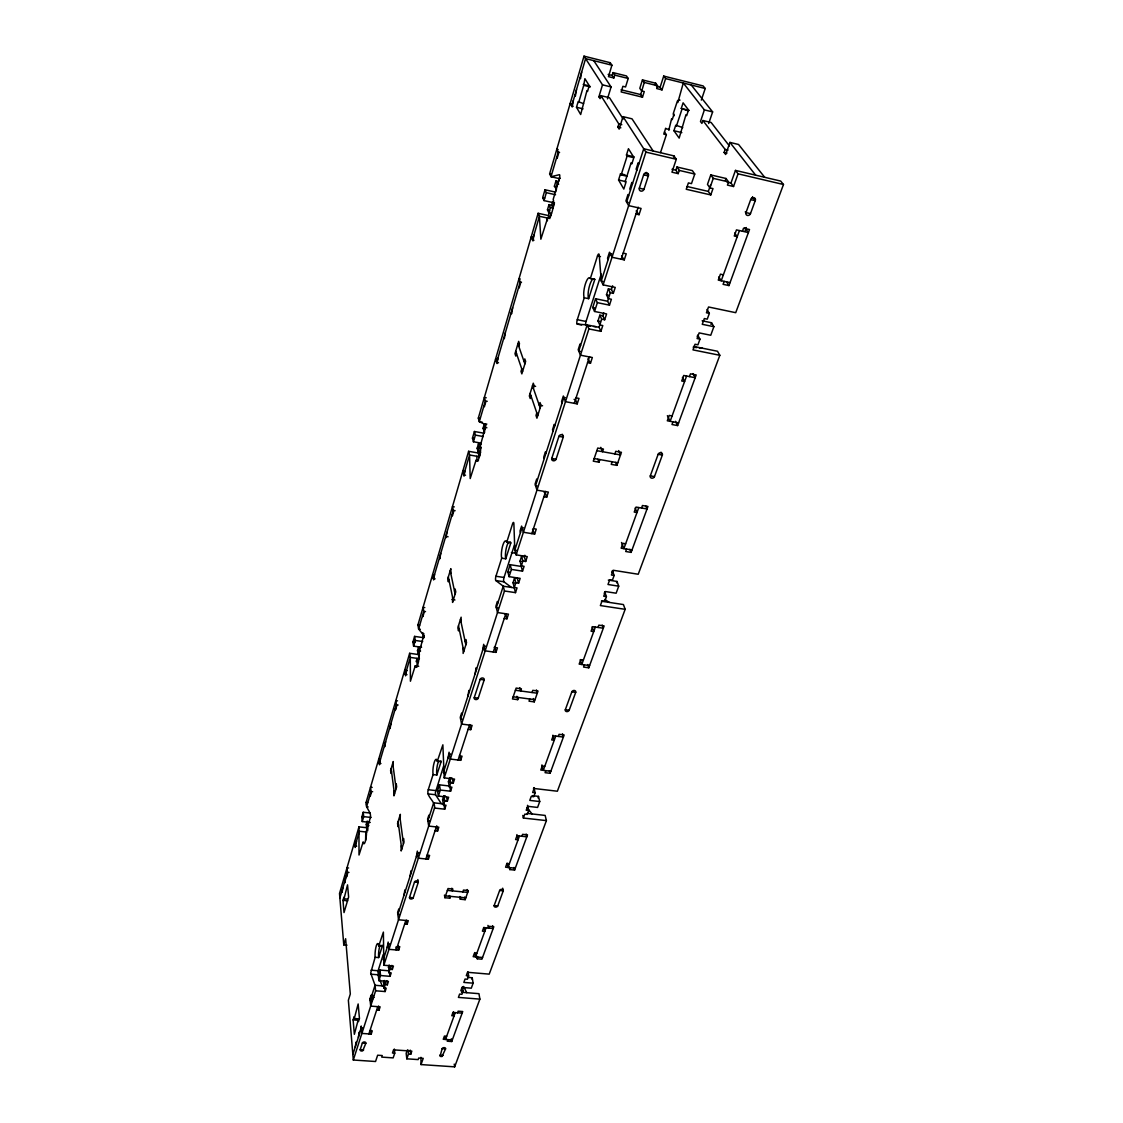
<?xml version="1.0" encoding="UTF-8"?>
<svg xmlns="http://www.w3.org/2000/svg" width="1123" height="1123" viewBox="0 0 1123 1123"><rect width="100%" height="100%" fill="white"/><g stroke="black" fill="none" stroke-linecap="round" stroke-linejoin="round"><path stroke-width="1.5" d="M417.068 666.795L417.11 658.359L416.128 661.686M365.593 840.327L365.789 831.961M443.599 766.111L435.373 792.684L435.542 794.705L441.297 803.661M367.754 830.725L367.432 827.805L358.967 826.893L339.511 893.473L343.778 944.892L346.993 945.173M370.253 822.415L362.252 821.545L361.803 817.165L363.234 812.266L370.155 813.038M358.967 826.893L359.009 855.024L363.178 841.843A7.468 1.474 -83.3 0 0 365.326 841.394A7.468 1.474 -83.3 0 0 366.421 830.908L370.197 818.134C372.232 812.406 365.115 808.209 366.098 802.426L409.642 653.305L418.682 654.569L419.37 658.668L410.302 657.418L409.642 653.305M421.574 647.255L413.601 646.146L412.927 642.061L414.584 636.39L423.947 637.738M407.003 674.67L405.319 674.446L410.302 657.418L410.414 681.24L415.243 665.799A7.959 1.727 -82 0 0 417.91 664.142A7.959 1.727 -82 0 0 419.005 653.095L423.764 635.365L418.612 629.034L417.91 624.978L468.614 451.306L478.3 453.004L479.268 456.682L469.554 454.983L468.614 451.306M481.36 443.178L473.429 441.76L472.46 438.124L474.411 431.499L484.139 433.239L484.546 431.85M465.54 475.226L463.729 474.903L469.554 454.983L470.2 478.552L476.026 460.262A8.675 2.021 -80.3 0 0 479.353 456.991A8.675 2.021 -80.3 0 0 480.447 445.34L486.006 424.789L479.296 421.701L478.314 418.121L538.114 213.286L548.529 215.574L549.891 218.578M554.523 202.926L544.023 200.596L542.69 197.634L544.992 189.759L555.464 192.117L556.432 188.818M559.605 178.683L551.014 176.732L549.624 173.868L584.002 56.15L610.224 62.706L611.923 65.19L608.469 76.631L613.86 77.964L614.73 75.115L613.018 72.602L612.161 75.438L613.86 77.964M339.89 897.951L347.4 872.276L348.972 872.431M362.252 821.545L363.698 816.646L363.234 812.266M413.601 646.146L415.257 640.461L414.584 636.39M473.429 441.76L475.38 435.106L474.411 431.499M544.023 200.596L546.34 192.679L544.992 189.759M344.017 898.779L347.54 884.854L348.621 897.038L344.017 912.578L342.978 900.351L343.891 897.263L344.017 898.779L347.161 899.088M590.333 86.92L583.735 85.306L584.901 78.68L589.238 85.643L587.511 91.468L586.964 90.57L580.675 114.518L576.492 107.275L578.163 101.603L583.595 103.681M578.682 102.488L583.735 85.306M367.811 828.844L366.744 828.732L366.266 824.338L367.109 821.517M418.205 654.611L417.517 650.512L418.626 646.764L419.314 650.863L418.205 654.611L419.483 654.793M423.933 635.267L423.231 637.639L422.795 632.628M479.268 456.682L480.574 452.302L478.145 451.867L477.163 448.217L478.454 443.824L480.883 444.259L481.206 443.164M484.631 432.088L483.016 428.368L484.336 423.918L486.849 424.087M550.27 217.272L551.421 213.37L548.81 212.794L547.462 209.819L548.993 204.611L551.604 205.186L552.979 208.162L550.354 207.587L548.993 204.611M556.461 189.31L554.397 186.25L555.955 180.971L558.58 181.561L559.661 177.925M366.744 828.732L367.698 825.489L367.221 821.11M478.145 451.867L479.437 447.473L478.454 443.824M484.027 431.976L485.347 427.512L484.336 423.918M548.81 212.794L550.354 207.587M555.801 189.169L557.373 183.863L555.955 180.971M367.432 827.805L367.797 826.584M419.16 652.926L419.441 652M420.886 647.087L421.097 646.385M423.666 637.682L423.947 636.741M478.3 453.004L478.945 450.828M548.529 215.574L549.68 211.686M551.604 205.186L552.656 201.607M552.979 208.162L554.229 203.909M391.534 771.641L391.001 773.41L390.607 770.406L393.261 761.534L393.134 766.307M448.919 579.707L448.302 581.77L447.726 579.019L450.828 568.631L450.786 573.46M516.524 353.605L515.78 356.061L514.98 353.689L518.658 341.364L519.472 343.722L518.728 346.193M343.778 944.892L345.631 938.716L350.306 993.995L348.369 1000.256L353.31 1060.014L375.545 1061.502L377.651 1055.213L382.241 1055.536L381.708 1057.108L393.148 1057.894L394.763 1053.163L394.299 1049.008M623.209 119.038L609.522 97.743L600.973 95.666L600.075 98.642L598.91 96.803L602.504 84.843L584.002 56.15M609.733 64.32L610.224 62.706M394.075 790.943L393.948 795.842L396.658 786.872L396.251 783.784L395.703 785.581M454.52 591.161L455.166 589.056L455.77 591.891L452.569 602.419L452.611 597.464M521.76 368.92L521.002 371.418L521.844 373.889L525.648 361.367L524.792 358.911L524.034 361.424M607.445 98.88L611.066 86.948L593.786 60.67M375.138 957.273L378.648 957.582L382.255 946.296L378.718 945.987A8.212 1.713 -84.2 0 0 376.317 945.748A8.212 1.713 -84.2 0 0 375.138 957.273L370.674 973.065L375.054 985.292L375.615 990.795L353.31 1060.014M433.071 774.575L436.833 775.024L441.072 761.745L437.282 761.296A8.745 2.049 -83 0 0 434.25 762.363A8.745 2.049 -83 0 0 433.071 774.575L428.256 789.736C425.673 796.726 435.71 800.952 434.517 808.041L383.855 965.247L393.443 966.061L392.32 969.486L389.934 969.289L388.811 972.715L391.211 972.911L390.088 976.336L380.543 975.536L378.886 980.646L388.418 981.432L387.323 984.815L384.936 984.618L383.841 988.001L386.214 988.184L385.119 991.553L375.615 990.795M383.21 954.578L377.861 971.465L378.886 977.501M613.018 72.602L626.437 75.929L628.192 78.456L625.567 86.962L622.886 86.303L621.159 91.946L642.496 97.182L644.265 91.567L641.612 90.907L639.801 88.338L642.44 79.915L655.706 83.2L657.587 85.755L656.688 88.563L661.994 89.882L665.616 78.596L663.707 76.083L660.099 87.327L661.994 89.882M398.539 824.829L397.977 826.626L397.556 823.384L400.335 814.329L400.209 819.397M459.125 628.726L458.465 630.859L457.847 627.841L461.132 617.187L461.104 622.324M531.025 396.012L530.238 398.553L529.34 395.928L533.271 383.196L534.183 385.793L533.383 388.347M653.151 150.973L632.01 118.827L623.026 116.652L619.152 129.117L617.875 127.081L618.843 123.993L600.973 95.666M401.29 845.787L401.164 850.981L404.027 841.857L403.578 838.502L403.003 840.327M463.167 648.153L463.139 653.432L466.522 642.651L465.863 639.534L465.189 641.696M536.794 412.899L535.994 415.468L536.92 418.205L540.977 405.263L540.037 402.553L539.222 405.15L542.563 405.768M642.496 97.182L640.7 94.585L644.265 82.442L642.44 79.915M354.278 1018.519L358.153 1003.976L359.444 1018.364L358.419 1021.565L358.251 1019.754L354.349 1034.311L353.127 1019.895L354.124 1016.722L354.278 1018.519L359.402 1018.898M633.218 157.543L627.111 156.111L626.452 155.016L628.445 148.713L633.891 157.473L631.856 163.846L631.168 162.723L625.146 181.659L625.806 182.796L623.812 189.071L618.562 179.989L620.514 173.784L625.076 174.837M627.252 176.297L621.173 174.893L627.111 156.111M378.718 945.987L383.392 932.104L383.855 965.247M437.282 761.296L442.869 744.816L444.231 777.888L454.548 779.109L453.229 783.152L450.66 782.857L449.733 777.663L448.428 781.706L449.34 786.9L451.909 787.195L450.59 791.224L440.314 790.045L439.444 784.837L449.677 786.03L450.59 791.224M497.868 607.95L496.324 607.711L503.244 586.192L504.466 590.979L515.499 592.649L514.222 587.862L503.244 586.192L495.819 580.535A2.836 0.73 -81.3 0 1 495.945 576.239L501.686 558.173A9.517 2.457 -81 0 1 502.851 545.202A9.517 2.457 -81 0 1 506.712 542.311L512.593 523.753A2.892 0.758 -80.7 0 1 513.885 523.627L514.811 550.158L516.117 554.846L527.263 556.615L525.676 561.486L522.897 561.037L521.577 556.334L524.343 556.783L525.676 561.486M581.63 324.982L577.25 324.098A3.172 0.87 -78.5 0 1 577.292 319.69L584.241 297.777A10.711 2.934 -78.2 0 1 585.378 283.979A10.711 2.934 -78.2 0 1 590.347 278.532L597.492 255.96A3.271 0.898 -77.8 0 1 599.205 254.949L601.254 281.003L603.121 284.863L615.25 287.418L613.312 293.356L610.294 292.724L608.399 288.836L611.417 289.467L613.312 293.356M655.214 84.787L655.706 83.2M501.686 558.173L505.743 558.819L510.797 542.971A9.517 2.485 -81 0 0 510.291 541.862M584.241 297.777L588.649 298.69L594.783 279.459A10.697 2.948 -78.1 0 0 594.46 278.953M511.484 587.455L503.904 581.784A2.822 0.744 -81.2 0 1 504.03 577.489L514.446 545.006M585.602 325.123A3.158 0.884 -78.5 0 1 586.052 321.473L601.254 274.04M376.682 1009.97L379.041 1010.153L380.121 1006.84L370.688 1006.11L369.972 998.768L371.025 995.441L373.847 995.666M352.861 1054.441L361.395 1027.868L363.136 1027.994M378.886 980.646L378.311 975.157L379.953 970.061L388.881 970.805M445.312 795.884L443.88 795.73L444.764 800.952L447.319 801.246L448.624 797.246L438.377 796.067L437.507 790.845L439.444 784.837M518.601 583.146L517.31 578.387L514.559 577.952L515.836 582.711L518.601 583.146L520.16 578.359L509.084 576.646L507.835 571.902L510.151 564.687L521.198 566.427L522.518 571.158L511.414 569.417L510.151 564.687M604.679 319.76L602.84 315.788L599.85 315.17L601.689 319.157L604.679 319.76L606.588 313.935L594.544 311.464L592.747 307.52L595.569 298.732L607.585 301.231L609.466 305.147L597.38 302.663L595.569 298.732M438.377 796.067L440.314 790.045M444.231 777.888L504.466 590.979M509.084 576.646L511.414 569.417M516.117 554.846L588.915 328.927L587.161 324.912L577.25 324.098M594.544 311.464L597.38 302.663M603.121 284.863L645.907 152.11L623.026 116.652M362.35 1043.042L360.104 1049.977L360.651 1050.791A2.092 1.376 -8.2 0 0 362.701 1050.861L365.831 1043.295A1.797 1.193 -8.2 0 0 364.484 1041.962A1.797 1.193 -8.2 0 0 362.35 1043.042L365.831 1043.295M409.516 897.431L414.499 882.06A1.923 1.39 -9.4 0 1 416.815 880.853A1.923 1.39 -9.4 0 1 418.219 882.425L413.222 897.796A1.909 1.376 -9.3 0 1 410.92 898.99A1.909 1.376 -9.3 0 1 409.516 897.431L413.222 897.796M474.243 697.664L480.167 679.373A2.092 1.656 -12.5 0 1 482.708 677.997A2.092 1.656 -12.5 0 1 484.181 679.92L478.23 698.183A2.078 1.628 -12.1 0 1 475.703 699.559A2.078 1.628 -12.1 0 1 474.243 697.664L478.23 698.183M551.758 458.423L558.917 436.342A2.302 1.993 -21.2 0 1 561.739 434.727A2.302 1.993 -21.2 0 1 563.255 437.128L556.067 459.195A2.288 1.965 -20 0 1 553.274 460.781A2.288 1.965 -20 0 1 551.758 458.423L556.067 459.195M648.097 173.742L648.35 174.107A1.979 1.797 -44.6 0 1 648.462 175.525L643.984 189.254A2.583 2.33 -43.2 0 1 640.868 191.107A2.583 2.33 -43.2 0 1 639.31 188.187L643.76 174.444A1.979 1.797 -44.7 0 1 644.728 173.265L645.388 172.984A3.032 2.737 -44.6 0 1 648.097 173.742M383.841 988.001L383.729 981.025M388.811 972.715L388.825 965.317M434.517 808.041L444.722 809.192L446.013 805.219L443.459 804.938L442.588 799.702L443.88 795.73M515.499 592.649L517.043 587.905L514.292 587.483L513.014 582.711L514.559 577.952M522.518 571.158L524.09 566.329L521.325 565.894L520.005 561.177L521.577 556.334M588.915 328.927L600.903 331.341L602.784 325.558L599.794 324.954L597.983 320.967L599.85 315.17M609.466 305.147L611.389 299.265L608.371 298.634L606.49 294.731L608.399 288.836M645.795 173.644L646.202 172.395L648.336 175.932L643.633 174.837M368.877 1033.918L377.763 1006.657M385.484 983.116L383.252 982.499M405.838 920.453L396.222 949.96L395.886 947.054M425.87 858.969L436.3 826.921M443.459 804.938L444.764 800.952M449.34 786.9L450.66 782.857M458.1 760.018L469.47 725.079M493.278 652L505.813 613.691M514.222 587.862L515.836 582.711M521.198 566.427L522.897 561.037M524.343 556.783L524.834 555.267M531.825 533.636L545.638 491.411M574.26 403.339L589.547 356.595M600.903 331.341L599.078 327.326L601.689 319.157M602.84 315.788L603.781 312.882M607.585 301.231L610.294 292.724M611.417 289.467L612.625 285.775M621.201 259.216L638.215 207.194M665.728 128.219L663.763 134.086L666.374 134.704L660.521 152.574M360.357 1031.082L361.227 1026.015L361.887 1033.413L371.208 1034.086L372.274 1030.858L369.944 1030.675M387.238 947.363L388.151 942.071L388.979 949.328L398.637 950.17L399.788 946.675L397.374 946.464M404.673 924.032L407.102 924.257L408.281 920.678L398.511 919.779L397.626 912.564L398.777 908.97L399.002 910.767M416.38 856.652L417.335 851.108L418.36 858.197L428.368 859.221L429.604 855.431L427.105 855.165M435.036 830.809L437.563 831.09L438.826 827.202L428.705 826.093L427.61 819.074L428.874 815.158L429.14 816.912M448.049 758.039L449.074 752.213L450.295 759.064L460.683 760.327L462.044 756.186L459.447 755.877M468.094 729.318L470.719 729.655L472.095 725.416L461.581 724.068L460.262 717.302L461.637 713.035L461.96 714.719M482.609 650.442L483.69 644.307L485.164 650.863L495.973 652.379L497.447 647.859L494.134 647.367M504.213 618.422L506.936 618.815L508.452 614.169L497.517 612.554L495.931 606.111L497.433 601.451L497.826 603.051M520.468 532.583L520.019 531.039L521.605 526.097L523.388 532.26L534.632 534.085L536.261 529.115L533.439 528.666M543.841 496.731L546.69 497.208L548.361 492.099L536.962 490.147L535.067 484.139L536.71 479.016L537.187 480.504M562.118 402.904L561.584 401.487L563.339 396.026L565.473 401.683L577.194 403.887L578.977 398.398L576.043 397.851M587.54 362.589L590.501 363.164L592.34 357.521L580.451 355.191L578.191 349.73L580.001 344.073L580.577 345.421M608.161 259.539L607.529 258.29L609.466 252.24L612.021 257.251L624.262 259.876L626.241 253.798L623.181 253.138M635.927 214.002L639.029 214.69L641.079 208.429L628.655 205.621L625.946 200.877L627.954 194.588L628.641 195.767M668.789 130.156L671.596 118.743L672.242 119.628L674.039 114.111M677.829 102.544L683.289 83.018L704.388 109.886L712.628 111.907L708.683 123.516M688.287 110.91L681.268 108.454L683.107 102.839L688.525 109.97L686.644 115.641L685.956 114.728L679.176 138.101L673.926 130.717L675.751 125.186L682.742 127.615M676.411 126.085L681.928 109.352M673.561 157.094L673.954 155.886L643.732 148.755L626.62 202.056L628.164 202.407M673.954 155.886L676.271 159.269L671.961 172.184L678.18 173.63L679.261 170.415L676.944 167.004L675.878 170.205L678.18 173.63M701.328 100.101L705.216 88.492L703.138 85.938L663.707 76.083M704.388 109.886L700.471 121.523L701.903 123.404L702.886 120.498L711.14 122.505L729.445 145.976M450.379 896.365L449.762 898.189L444.89 897.712L448.007 888.546L452.892 889.037L452.26 890.876L451.825 888.195M676.944 167.004L692.372 170.612L694.758 174.037L691.487 183.625L688.399 182.909L686.237 189.268L710.775 194.925L712.993 188.594L709.933 187.892L707.476 184.425L710.775 174.921L726.02 178.487L728.56 181.926L727.437 185.098L733.53 186.516L738.05 173.812L735.453 170.401L730.961 183.063L733.53 186.516M519.837 687.655L520.665 690.982L521.409 688.792L516.145 688.076L512.453 698.955L517.703 699.657L518.433 697.495M600.805 447.333L602.546 451.713L603.444 449.074L597.745 448.049L593.281 461.174L598.966 462.185L599.85 459.574M407.256 1050.159L406.161 1053.29L406.807 1058.821L418.149 1059.593L418.711 1058.034L423.231 1058.343L421.013 1064.576L454.647 1066.85L479.886 999.119L478.959 993.673L461.581 992.269M462.83 891.915L463.462 890.076L468.333 890.553L465.147 899.677L460.29 899.2L460.921 897.389M529.789 699.011L529.031 701.173L534.253 701.861L538.029 691.038L532.793 690.336L532.035 692.512M612.133 461.764L611.235 464.361L616.878 465.357L621.426 452.316L615.769 451.292L614.857 453.917M710.775 194.925L708.332 191.415L710.522 185.127M406.807 1058.821L408.449 1054.118L407.958 1049.963M709.933 187.892L713.245 178.36L710.775 174.921M764.693 177.294L738.569 144.488L729.922 142.41L725.697 154.525L724.11 152.447L725.149 149.443L702.886 120.498M408.449 1054.118L410.723 1054.272L411.832 1051.128L393.541 1049.851L392.474 1053.009L394.763 1053.163M725.388 180.27L726.02 178.487M420.943 1057.305L421.013 1064.576M533.467 788.837L533.832 787.855M604.244 593.365L604.553 592.495M611.895 572.239L612.316 571.06M697.215 336.577L697.72 335.159L699.98 339.16L697.93 344.831L695.039 344.242L692.989 349.885L719.829 355.289L638.229 574.246L613.158 570.259L611.431 575.018L614.127 575.453L612.4 580.198L609.705 579.763L607.992 584.493L618.717 586.178L616.134 593.211L605.437 591.554L603.739 596.243L606.42 596.65L604.721 601.324L602.054 600.903L600.37 605.564L625.16 609.326L557.373 791.224L534.099 788.486L532.653 792.459L535.152 792.754L533.72 796.726L531.221 796.432L529.789 800.39L539.742 801.541L537.58 807.437L527.642 806.3L526.224 810.23L528.708 810.511L527.291 814.414L524.806 814.133L523.388 818.035L546.41 820.618L489.207 974.132L467.505 972.293L466.284 975.676L468.614 975.873L467.94 971.802M442.013 1056.42L445.55 1048.91A1.769 1.165 -10.2 0 0 444.287 1047.619A1.769 1.165 -10.2 0 0 442.153 1048.671L440.062 1056.224A2.049 1.348 -10.1 0 0 442.013 1056.406M455.25 1012.637L445.508 1039.449L445.087 1036.529M462.479 986.864L463.139 990.949L461.932 994.276L459.616 994.094L458.409 997.406L479.886 999.119M468.614 975.873L467.393 979.242L465.062 979.045L463.841 982.414L473.12 983.172L472.221 977.754L467.589 977.361M486.062 927.865L475.52 956.866L474.776 952.557M494.148 905.601L499.637 890.497A1.895 1.348 -12 0 1 501.939 889.304A1.895 1.348 -12 0 1 503.244 890.862L497.742 905.938A1.881 1.334 -11.8 0 1 495.454 907.117A1.881 1.334 -11.8 0 1 494.148 905.601L497.742 905.938M519.444 835.989L508.003 867.461L507.133 863.25M555.745 736.084L543.293 770.35L541.932 764.903M565.318 709.736L571.832 691.838A2.064 1.6 -16.1 0 1 574.358 690.477A2.064 1.6 -16.1 0 1 575.706 692.358L569.179 710.241A2.049 1.586 -15.7 0 1 566.666 711.589A2.049 1.586 -15.7 0 1 565.318 709.736L569.179 710.241M595.372 627.041L581.77 664.493L580.268 659.594M638.79 507.554L623.869 548.642L621.524 542.493M650.301 475.871L658.134 454.31A2.274 1.923 -25.8 0 1 660.956 452.737A2.274 1.923 -25.8 0 1 662.331 455.082L654.47 476.601A2.26 1.895 -24.7 0 1 651.691 478.159A2.26 1.895 -24.7 0 1 650.301 475.871L654.47 476.601M686.588 376.037L670.136 421.322L667.385 415.65M707.027 309.471L709.357 313.387L707.251 319.157L704.346 318.553L702.254 324.308L713.877 326.695L710.747 335.258L699.152 332.885L697.088 338.57L699.98 339.16M739.453 230.566L721.219 280.736L718.804 276.946M754.937 198.364L755.302 198.869A1.965 1.699 -44 0 1 755.372 200.259L750.487 213.609A2.555 2.218 -43 0 1 747.385 215.419A2.555 2.218 -43 0 1 745.981 212.584L750.838 199.22A1.965 1.699 -44.1 0 1 751.82 198.069L752.256 197.873A3.004 2.597 -44 0 1 754.909 198.378M752.157 198.266L752.592 197.058M447.782 1039.617L447.207 1041.203L451.727 1041.526L462.732 1011.528L458.142 1011.177L457.552 1012.806M487.929 925.408L488.435 928.089L489.081 926.321L493.811 926.756L481.921 959.196L477.233 958.789L477.865 957.077M521.9 836.27L522.602 834.347L527.515 834.88L514.601 870.072L509.758 869.567L510.432 867.714M545.82 770.659L545.076 772.68L550.102 773.284L564.153 734.975L559.057 734.33L558.299 736.421M584.381 664.858L583.567 667.062L588.789 667.792L604.132 625.946L598.854 625.16L598.012 627.434M626.578 549.077L625.693 551.505L631.112 552.39L647.957 506.459L642.454 505.518L641.542 508.017M672.958 421.855L671.989 424.522L677.618 425.575L696.19 374.956L690.463 373.833L689.452 376.598M724.167 281.368L723.086 284.33L728.967 285.579L749.518 229.513L743.552 228.166L742.429 231.24M471.758 979.003L472.221 977.754M537.945 797.849L538.493 796.375L532.288 795.66M616.527 582.781L617.018 581.461L608.329 580.1M710.957 324.35L711.547 322.75L702.142 320.799M745.125 230.833L746.332 227.548M473.12 983.172L471.295 988.184L462.03 987.426L460.823 990.767L463.139 990.949M735.453 170.401L780.682 181.07L783.489 184.509L735.719 312.685L708.529 306.986L706.437 312.784L709.357 313.387M558.945 178.543L559.998 178.29M442.153 1048.671L445.55 1048.91M360.188 1049.696L363.67 1049.935M439.781 1055.213L443.164 1055.452M452.302 1039.94L443.248 1039.28L444.399 1036.094L446.673 1036.262M353.127 1019.895L358.223 1020.274M462.129 1013.157L452.962 1012.455L451.783 1015.711L454.071 1015.88L453.453 1011.781M374.043 997.505L371.208 997.28L371.025 995.441M369.972 998.768L372.78 998.979M372.345 1000.761L370.141 1000.593L375.054 985.292L384.515 986.064L385.119 991.553M388.207 967.24L390.285 967.408M371.053 970.174L378.03 970.749M370.815 974.188L377.805 974.764M378.311 975.157L380.093 975.311M587.891 326.021L590.389 326.246M593.548 326.512L596.102 326.723M385.049 959.926L383.252 959.772L388.361 943.881L390.172 944.036M482.553 957.484L473.176 956.67L474.425 953.216L476.77 953.427M399.676 914.529L397.837 914.361L417.588 852.862L419.469 853.059M342.978 900.351L347.681 900.786M445.494 895.887L465.764 897.853M414.499 882.06L418.219 882.425L417.826 879.576M499.637 890.497L503.244 890.862L502.711 888.195M447.361 890.385L467.673 892.378L467.168 889.542M348.579 867.981L347.007 867.826L347.54 873.764L346.628 876.881L346.488 875.393M509.365 863.727L506.936 863.475L505.575 867.209L515.289 868.219M693.172 347.204L696.92 347.611M699.194 347.849L702.254 348.172M356.651 841.787L354.671 841.59L355.247 847.472L356.033 842.797M356.679 846.166L355.093 845.998L359.402 831.273L366.842 832.073M366.266 824.338L367.726 824.507M367.698 825.489L368.891 825.616M429.786 821.025L427.891 820.815L433.675 802.805L443.838 803.956L444.722 809.192M363.698 816.646L371.18 817.46M361.803 817.165L363.403 817.333M366.098 802.426L367.712 802.608M368.19 806.96L366.575 806.777L371.039 791.547L372.654 791.729M442.588 799.702L444.175 799.885M527.15 813.389L545.146 815.424L546.41 820.618M428.256 789.736L435.752 790.592M437.507 790.845L439.43 791.069M372.162 787.405L370.548 787.209L371.208 793.006L370.225 796.347L370.057 794.887M428.074 793.891L435.57 794.761M448.428 781.706L450.828 781.987M380.936 763.528L379.293 763.331L396.433 704.809L398.104 705.033M445.269 772.933L443.346 772.694L449.368 753.912L450.674 754.08M449.902 777.678L451.979 777.93M380.402 759.246L378.774 759.05L379.476 764.777L380.304 759.906M544.767 766.293L542.255 765.984L540.781 770.041L550.846 771.262M461.904 719.155L460.598 718.987L484.055 645.936L485.403 646.118M397.5 700.836L395.829 700.612L396.63 706.213L395.577 709.806L395.38 708.402M513.169 696.793L534.983 699.699M480.167 679.373L484.181 679.92M571.832 691.838L575.706 692.358M407.2 670.656L404.673 670.305L405.529 675.835L406.4 670.754M515.387 690.266L537.257 693.214L536.387 689.901M415.243 665.799L418.711 666.276M417.517 650.512L420.592 651.045M415.257 640.461L422.683 641.514M589.603 665.588L579.159 664.114L580.759 659.678L583.384 660.057M412.927 642.061L415.201 642.37M420.325 629.287L418.612 629.034L423.778 611.361L425.519 611.614M422.515 633.569L423.933 633.779M417.91 624.978L419.623 625.23M504.873 613.846L505.715 613.972L506.936 618.815M424.789 607.599L423.062 607.346L424.017 612.709L422.894 616.583L422.641 615.236M451.979 599.556L454.941 599.991M434.348 574.906L432.608 574.639L433.632 579.917L434.545 574.597M601.409 601.198L623.433 604.567L625.16 609.326M435.12 578.85L433.38 578.584L453.341 510.389L455.124 510.684M495.945 576.239L504.03 577.489M513.014 582.711L514.91 583.005M495.819 580.535L503.904 581.784M507.835 571.902L509.898 572.225M520.005 561.177L521.563 561.416M448.091 536.766L445.733 536.387L445.999 537.678L446.94 532.274M516.903 550.495L514.811 550.158L522.055 527.628L523.458 527.852M511.442 552.586L516.622 553.4M506.712 542.311L510.797 542.971M631.996 549.961L621.145 548.192L622.914 543.335L625.637 543.771M532.541 529.34L534.632 534.085M454.268 506.894L452.471 506.599L453.622 511.667L452.401 515.864L452.106 514.587M464.613 471.506L462.816 471.197L464.038 476.152L464.992 470.579M536.962 485.88L535.545 485.641L563.858 397.444L565.332 397.71M544.164 492.506L545.216 492.674L546.69 497.208M476.026 460.262L478.496 460.697M479.437 447.473L481.262 447.796M477.163 448.217L478.988 448.54M475.38 435.106L483.325 436.538M594.151 458.549L617.762 462.76M472.46 438.124L474.285 438.461M485.347 427.512L486.877 427.793M483.016 428.368L484.687 428.663M596.832 450.674L620.5 454.941L618.689 450.562M478.314 418.121L480.153 418.458M482.371 422.262L479.296 421.701L485.375 400.953L487.228 401.304M558.917 436.342L563.255 437.128L562.216 434.222M658.134 454.31L662.331 455.082L660.998 452.176M486.203 397.767L484.35 397.43L485.712 402.146L484.378 406.694L484.041 405.515M678.601 422.908L667.301 420.788L669.238 415.426L672.073 415.959M535.601 386.34L532.484 385.751L540.163 407.86M574.078 399.367L575.523 399.634L577.194 403.887M497.447 359.346L495.58 358.981L497.026 363.557L498.036 357.718M498.542 362.771L496.661 362.406L520.216 281.943L521.493 282.21M587.834 358.869L590.501 363.164M580.423 351.415L578.752 351.092L587.161 324.912L599.078 327.326M597.983 320.967L600.215 321.417M577.292 319.69L586.052 321.473M693.649 346.431L717.499 351.246L719.829 355.289M592.747 307.52L594.993 307.983M606.49 294.731L608.189 295.082M520.286 279.009L519.008 278.743L520.623 283.024L519.163 287.979L518.756 286.898M590.347 278.532L594.783 279.459M602.77 281.326L601.254 281.003L610.098 253.489L611.628 253.812M533.972 240.238L532.513 239.929L539.433 216.276L538.114 213.286M730.048 282.631L718.271 280.104L720.419 274.166L723.366 274.812M597.492 255.96L600.468 256.606M621.524 255.946L624.262 259.876M532.695 237.164L531.235 236.855L532.948 240.954L534.015 234.791M549.231 218.423L539.433 216.276L540.851 239.213L547.926 217.174A9.728 2.344 -78 0 0 552.123 211.671A9.728 2.344 -78 0 0 553.19 199.375L559.338 178.557A2.962 0.716 -77.7 0 0 559.408 174.683L551.014 176.732L558.243 152.04L559.577 152.349M547.462 209.819L549.737 210.324M546.34 192.679L555.548 194.742M542.69 197.634L544.641 198.083M554.397 186.25L556.362 186.699M636.165 210.927L639.029 214.69M549.624 173.868L550.944 174.163M557.373 183.863L558.692 184.158M618.562 179.989L626.129 181.715M639.31 188.187L643.984 189.254M745.981 212.584L750.487 213.609M750.697 199.599L755.217 200.652L752.564 197.143M687.164 186.53L708.332 191.415M558.145 149.556L556.811 149.247L558.721 152.967L557.134 158.399L556.657 157.459M626.452 155.016L634.074 156.813M679.261 170.415L694.758 174.037M713.245 178.36L728.56 181.926M672.003 169.292L675.878 170.205M727.171 182.179L730.961 183.063M645.907 152.11L676.271 159.269M738.05 173.812L783.489 184.509M618.843 123.993L621.819 124.695M725.149 149.443L728.027 150.131M617.875 127.081L620.851 127.797M724.11 152.447L726.974 153.135M571.537 103.737L570.189 103.414L572.211 106.938L573.348 100.438M573.053 106.376L571.705 106.053L585.588 58.621L611.923 65.19M665.546 128.626L669.462 129.566M576.492 107.275L583.034 108.847M673.926 130.717L681.829 132.612M598.91 96.803L601.76 97.49M583.202 84.45L589.786 86.05M681.268 108.454L689.199 110.405M602.504 84.843L611.066 86.948M621.061 89.77L640.7 94.585M614.73 75.115L628.192 78.456M644.265 82.442L657.587 85.755M608.133 74.441L612.161 75.438M656.478 86.415L660.099 87.327M665.616 78.596L705.216 88.492M604.693 599.471L609.354 602.419M527.108 807.774L527.992 808.883M528.442 809.444L532.063 813.95M691.207 84.983L712.628 111.907M729.922 142.41L755.653 175.16M744.956 227.758L748.395 232.573L736.463 229.892L734.245 236.012L737.221 236.672L734.695 233.037M664.493 132.009L666.374 134.704M726.511 281.775L728.967 285.579M581.658 72.054L580.507 78.624L579.987 77.768M638.875 163.874L638.173 162.751L636.109 169.166L636.811 170.303M576.506 89.615L575.369 96.143L574.864 95.273M632.544 183.625L631.842 182.459L629.821 188.804L630.494 189.969M711.547 322.75L713.877 326.695M620.514 173.784L621.173 174.893M692.961 373.608L695.165 377.721L683.725 375.461L681.717 380.992L684.581 381.539L682.433 377.412M463.574 986.429L466.761 992.69M675.527 421.307L677.618 425.575M645.781 505.968L647.045 508.958L636.039 507.077L634.228 512.088L636.98 512.551L635.141 508.031M615.685 462.423L616.878 465.357M379.7 979.579L382.157 985.868M597.815 459.237L598.966 462.185M629.919 549.301L631.112 552.39M617.018 581.461L618.717 586.178M612.428 570.765L614.127 575.453M512.649 307.8L511.611 313.766L511.218 312.671M554.734 425.856L554.229 424.41L552.516 429.758L553.021 431.204M604.764 591.919L606.42 596.65M517.914 343.835L524.876 363.88M515.71 351.232L522.602 371.39M530.126 393.401L537.735 415.622M552.348 458.521L552.853 459.995M505.336 332.773L504.311 338.683L503.932 337.56M545.946 453.243L545.455 451.783L543.771 457.005L544.262 458.479M602.223 625.02L603.304 628.22L592.719 626.662L591.077 631.21L593.716 631.603L592.144 626.774M587.764 664.535L588.789 667.792M562.469 733.712L563.381 737.067L553.204 735.762L551.688 739.931L554.229 740.254L552.895 735.2M533.397 698.534L534.253 701.861M549.442 770.729L550.102 773.284M516.889 696.316L517.703 699.657M538.493 796.375L539.742 801.541M533.916 787.602L535.152 792.754M494.808 647.466L495.973 652.379M527.501 805.317L528.708 810.511M522.799 815.438L523.388 818.035M526.182 834.01L526.813 836.803L516.987 835.723L515.597 839.555L518.054 839.822L516.903 834.586M476.517 669.42L476.152 667.764L475.085 673.842M514.039 867.433L514.601 870.072M450.211 570.709L455.124 594.011M460.472 619.335L465.834 644.813M509.21 866.928L509.758 869.567M448.344 576.941L453.215 600.314M458.493 625.722L463.813 651.284M440.735 553.442L439.823 558.805L439.556 557.499M469.232 692.105L468.881 690.434L467.828 696.442M469.695 724.574L470.719 729.655M492.632 925.661L493.165 928.524L483.69 927.64L482.413 931.164L484.785 931.388L484.041 927.359M459.728 755.175L460.683 760.327M452.527 779.264L453.229 783.152M476.77 956.08L477.233 958.789M464.683 896.996L465.147 899.677M446.645 797.316L447.319 801.246M459.84 896.533L460.29 899.2M449.326 895.508L449.762 898.189M436.721 825.812L437.563 831.09M444.469 895.031L444.89 897.712M427.765 855.235L428.368 859.221M451.32 1038.775L451.727 1041.526M454.239 1064.099L454.647 1066.85M390.944 723.563L390.088 728.518L389.906 727.1M411.257 872.599L411.018 870.83L410.063 876.319M392.727 763.317L396.11 788.669M399.788 816.14L403.452 843.696M391.141 768.637L394.482 794.045M398.104 821.573L401.739 849.17M385.624 741.727L384.782 746.641L384.599 745.209M405.122 891.69L404.884 889.907L403.943 895.354M406.582 920.2L407.102 924.257M398.146 946.085L398.637 950.17M410.232 1050.131L410.723 1054.272M391.857 965.387L392.32 969.486M389.47 965.19L389.934 969.289M389.625 972.223L390.088 976.336M386.859 980.702L387.323 984.815M384.487 980.505L384.936 984.618M379.953 970.061L380.543 975.536M378.605 1006.011L379.041 1010.153M370.815 1029.931L371.208 1034.086M345.659 878.228L344.887 882.818L344.761 881.33M359.402 1034.03L359.248 1032.191L358.377 1037.245M342.88 887.746L342.108 892.322L341.982 890.82M356.244 1043.885L356.089 1042.046L355.219 1047.057M547.28 218.002L547.434 220.74M476.854 456.247L476.938 460.444M382.073 945.145A8.198 1.727 -84.3 0 1 382.255 946.296M378.648 957.582A8.198 1.727 -84.3 0 1 380.15 945.145M440.806 760.692A8.745 2.078 -83 0 1 441.072 761.745M436.833 775.024A8.745 2.078 -83 0 1 438.896 760.678M505.743 558.819A9.517 2.485 -81 0 1 506.038 549.358A9.517 2.485 -81 0 1 509.028 541.791M588.649 298.69A10.697 2.948 -78.1 0 1 589.07 287.474A10.697 2.948 -78.1 0 1 593.421 278.672M746.388 211.671A2.541 2.204 -43.2 0 1 745.209 211.91M674.333 115.655A2.218 1.979 -51 0 1 673.393 113.226L677.295 101.337A1.699 1.53 -52.1 0 1 678.11 100.326L678.671 100.087A2.597 2.33 -52 0 1 680.005 100.129"/></g></svg>
